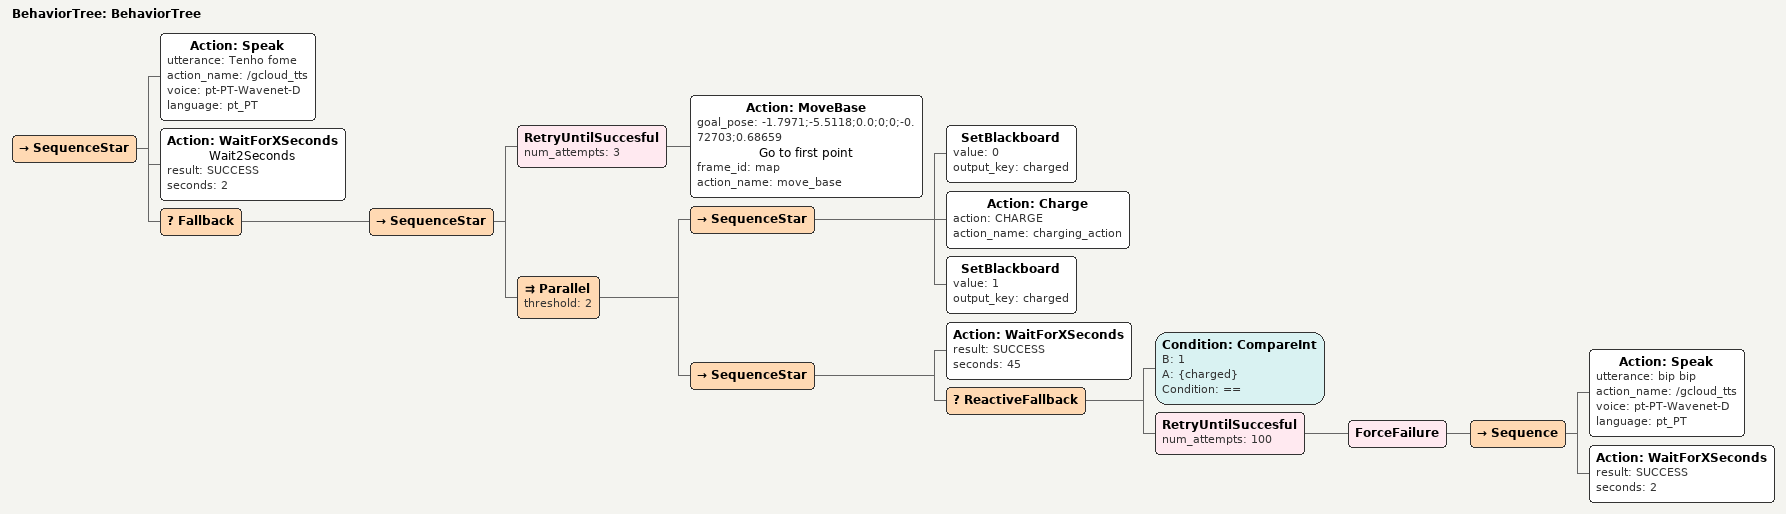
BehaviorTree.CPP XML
<root main_tree_to_execute="BehaviorTree">
    <BehaviorTree ID="BehaviorTree">
        <SequenceStar>
            <Action utterance="Tenho fome" ID="Speak" action_name="/gcloud_tts" voice="pt-PT-Wavenet-D" language="pt_PT"/>
            <Action name="Wait2Seconds" result="SUCCESS" ID="WaitForXSeconds" seconds="2"/>
            <Fallback>
                <SequenceStar>
                    <RetryUntilSuccesful num_attempts="3">
                        <Action goal_pose="-1.7971;-5.5118;0.0;0;0;-0.72703;0.68659" name="Go to first point" ID="MoveBase" frame_id="map" action_name="move_base"/>
                    </RetryUntilSuccesful>
                    <Parallel threshold="2">
                        <SequenceStar>
                            <SetBlackboard value="0" output_key="charged"/>
                            <Action ID="Charge" action="CHARGE" action_name="charging_action"/>
                            <SetBlackboard value="1" output_key="charged"/>
                        </SequenceStar>
                        <SequenceStar>
                            <Action result="SUCCESS" ID="WaitForXSeconds" seconds="45"/>
                            <ReactiveFallback>
                                <Condition B="1" ID="CompareInt" A="{charged}" Condition="=="/>
                                <RetryUntilSuccesful num_attempts="100">
                                    <ForceFailure>
                                        <Sequence>
                                            <Action utterance="bip bip" ID="Speak" action_name="/gcloud_tts" voice="pt-PT-Wavenet-D" language="pt_PT"/>
                                            <Action result="SUCCESS" ID="WaitForXSeconds" seconds="2"/>
                                        </Sequence>
                                    </ForceFailure>
                                </RetryUntilSuccesful>
                            </ReactiveFallback>
                        </SequenceStar>
                    </Parallel>
                </SequenceStar>
            </Fallback>
        </SequenceStar>
    </BehaviorTree>
</root>
